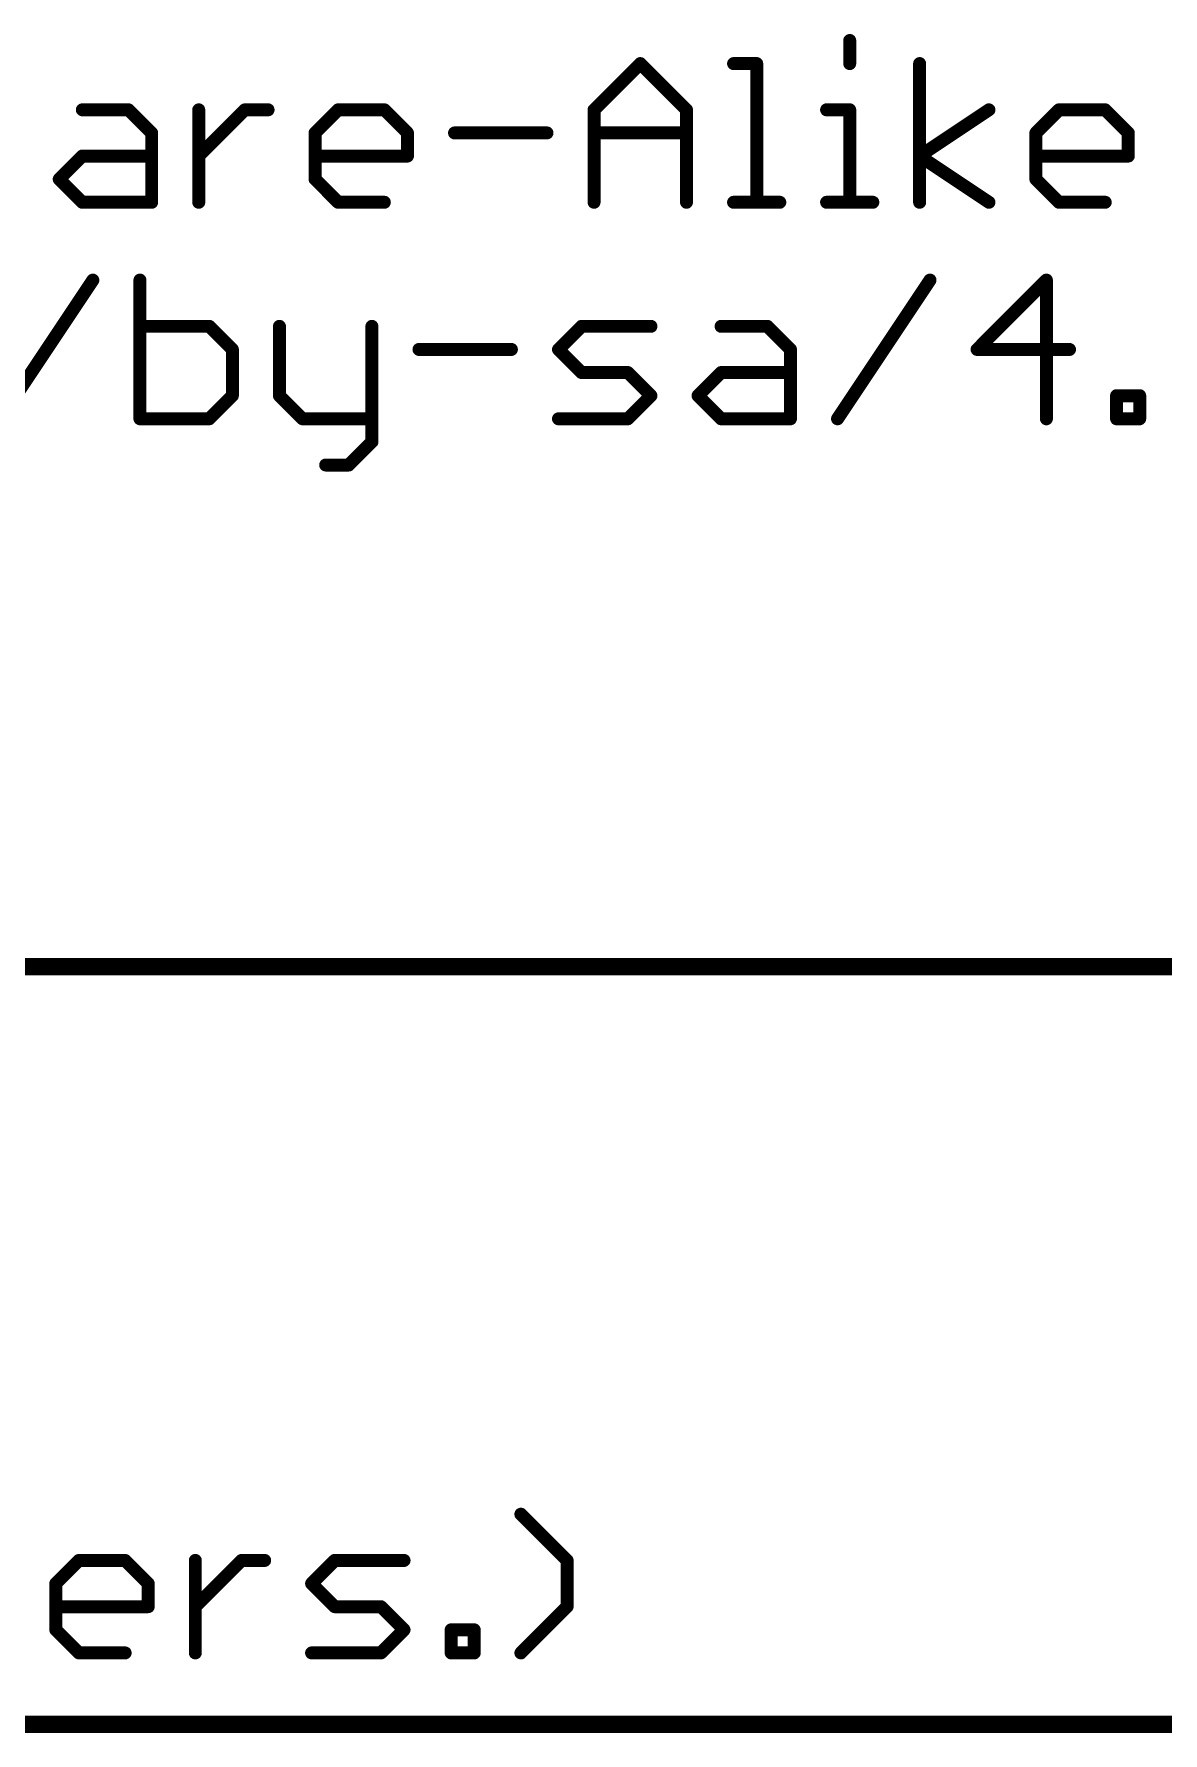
# Model space of a CAD drawing. Extents: x -23 to 93, y -71 to 33.
# Drawn here: x 53.05 to 66.3, y -29.31 to -9.38 of the extents above; entities that cross this region are included whole.
import ezdxf

# ---------------------------------------------------------------- set-up
doc = ezdxf.new("R2010")
doc.units = 0
doc.layers.add('51', color=53, linetype='CONTINUOUS')

msp = doc.modelspace()

# ---------------------------------------------------------------- linework, layer by layer
at = {"layer": '51'}
for points, const_width in [([(62.6195, -9.4556), (62.6195, -9.7268)], 0.1524), ([(59.6197, -10.2691), (60.1621, -9.7268)], 0.1524), ([(60.1621, -9.7268), (60.7044, -10.2691)], 0.1524), ([(61.2569, -9.7268), (61.5281, -9.7268)], 0.1524), ([(61.5281, -9.7268), (61.5281, -11.3538)], 0.1524), ([(63.4398, -11.3538), (63.4398, -9.7268)], 0.1524), ([(53.6151, -10.2691), (54.1575, -10.2691)], 0.1524), ([(54.1575, -10.2691), (54.4286, -10.5403)], 0.1524), ([(54.9811, -11.3538), (54.9811, -10.2691)], 0.1524), ([(54.9811, -10.8115), (55.5235, -10.2691)], 0.1524), ([(55.5235, -10.2691), (55.7946, -10.2691)], 0.1524), ([(56.3454, -10.5403), (56.6166, -10.2691)], 0.1524), ([(56.6166, -10.2691), (57.1589, -10.2691)], 0.1524), ([(57.1589, -10.2691), (57.4301, -10.5403)], 0.1524), ([(59.6197, -11.3538), (59.6197, -10.2691)], 0.1524), ([(60.7044, -10.2691), (60.7044, -11.3538)], 0.1524), ([(62.3483, -10.2691), (62.6195, -10.2691)], 0.1524), ([(62.6195, -10.2691), (62.6195, -11.3538)], 0.1524), ([(63.4398, -10.8115), (64.2533, -10.2691)], 0.1524), ([(64.8041, -10.5403), (65.0752, -10.2691)], 0.1524), ([(65.0752, -10.2691), (65.6176, -10.2691)], 0.1524), ([(65.6176, -10.2691), (65.8887, -10.5403)], 0.1524), ([(54.4286, -10.5403), (54.4286, -11.3538)], 0.1524), ([(56.3454, -11.0826), (56.3454, -10.5403)], 0.1524), ([(57.4301, -10.5403), (57.4301, -10.8115)], 0.1524), ([(57.9826, -10.5403), (59.0672, -10.5403)], 0.1524), ([(59.6197, -10.5403), (60.7044, -10.5403)], 0.1524), ([(64.8041, -11.0826), (64.8041, -10.5403)], 0.1524), ([(65.8887, -10.5403), (65.8887, -10.8115)], 0.1524), ([(53.344, -11.0826), (53.6151, -10.8115)], 0.1524), ([(53.6151, -10.8115), (54.4286, -10.8115)], 0.1524), ([(57.4301, -10.8115), (56.3454, -10.8115)], 0.1524), ([(64.2533, -11.3538), (63.4398, -10.8115)], 0.1524), ([(65.8887, -10.8115), (64.8041, -10.8115)], 0.1524), ([(53.6151, -11.3538), (53.344, -11.0826)], 0.1524), ([(56.6166, -11.3538), (56.3454, -11.0826)], 0.1524), ([(65.0752, -11.3538), (64.8041, -11.0826)], 0.1524), ([(54.4286, -11.3538), (53.6151, -11.3538)], 0.1524), ([(57.1589, -11.3538), (56.6166, -11.3538)], 0.1524), ([(61.2569, -11.3538), (61.7992, -11.3538)], 0.1524), ([(62.3483, -11.3538), (62.8907, -11.3538)], 0.1524), ([(65.6176, -11.3538), (65.0752, -11.3538)], 0.1524), ([(52.6538, -13.8938), (53.7385, -12.2668)], 0.1524), ([(54.291, -12.2668), (54.291, -13.8938)], 0.1524), ([(62.4767, -13.8938), (63.5614, -12.2668)], 0.1524), ([(64.9274, -12.2668), (64.1139, -13.0803)], 0.1524), ([(64.9274, -13.8938), (64.9274, -12.2668)], 0.1524), ([(55.1044, -12.8091), (54.291, -12.8091)], 0.1524), ([(55.3756, -13.0803), (55.1044, -12.8091)], 0.1524), ([(55.9281, -12.8091), (55.9281, -13.6226)], 0.1524), ([(57.0128, -12.8091), (57.0128, -14.165)], 0.1524), ([(59.2024, -13.0803), (59.4736, -12.8091)], 0.1524), ([(59.4736, -12.8091), (60.2871, -12.8091)], 0.1524), ([(61.1107, -12.8091), (61.6531, -12.8091)], 0.1524), ([(61.6531, -12.8091), (61.9242, -13.0803)], 0.1524), ([(55.3756, -13.6226), (55.3756, -13.0803)], 0.1524), ([(57.5653, -13.0803), (58.6499, -13.0803)], 0.1524), ([(59.4736, -13.3515), (59.2024, -13.0803)], 0.1524), ([(61.9242, -13.0803), (61.9242, -13.8938)], 0.1524), ([(64.1139, -13.0803), (65.1985, -13.0803)], 0.1524), ([(60.0159, -13.3515), (59.4736, -13.3515)], 0.1524), ([(60.2871, -13.6226), (60.0159, -13.3515)], 0.1524), ([(60.8396, -13.6226), (61.1107, -13.3515)], 0.1524), ([(61.1107, -13.3515), (61.9242, -13.3515)], 0.1524), ([(55.1044, -13.8938), (55.3756, -13.6226)], 0.1524), ([(55.9281, -13.6226), (56.1993, -13.8938)], 0.1524), ([(60.0159, -13.8938), (60.2871, -13.6226)], 0.1524), ([(61.1107, -13.8938), (60.8396, -13.6226)], 0.1524), ([(65.751, -13.8938), (65.751, -13.6226)], 0.1524), ([(65.751, -13.6226), (66.0222, -13.6226)], 0.1524), ([(66.0222, -13.6226), (66.0222, -13.8938)], 0.1524), ([(54.291, -13.8938), (55.1044, -13.8938)], 0.1524), ([(56.1993, -13.8938), (57.0128, -13.8938)], 0.1524), ([(59.2024, -13.8938), (60.0159, -13.8938)], 0.1524), ([(61.9242, -13.8938), (61.1107, -13.8938)], 0.1524), ([(66.0222, -13.8938), (65.751, -13.8938)], 0.1524), ([(57.0128, -14.165), (56.7416, -14.4361)], 0.1524), ([(56.7416, -14.4361), (56.4704, -14.4361)], 0.1524), ([(-8.89, -20.32), (92.71, -20.32)], 0.2032), ([(59.3034, -27.2871), (58.761, -26.7448)], 0.1524), ([(53.3038, -27.5583), (53.575, -27.2871)], 0.1524), ([(53.575, -27.2871), (54.1173, -27.2871)], 0.1524), ([(54.1173, -27.2871), (54.3885, -27.5583)], 0.1524), ([(54.941, -28.3718), (54.941, -27.2871)], 0.1524), ([(54.941, -27.8295), (55.4833, -27.2871)], 0.1524), ([(55.4833, -27.2871), (55.7545, -27.2871)], 0.1524), ([(56.3053, -27.5583), (56.5765, -27.2871)], 0.1524), ([(56.5765, -27.2871), (57.39, -27.2871)], 0.1524), ([(59.3034, -27.8295), (59.3034, -27.2871)], 0.1524), ([(53.3038, -28.1006), (53.3038, -27.5583)], 0.1524), ([(54.3885, -27.5583), (54.3885, -27.8295)], 0.1524), ([(56.5765, -27.8295), (56.3053, -27.5583)], 0.1524), ([(54.3885, -27.8295), (53.3038, -27.8295)], 0.1524), ([(57.1188, -27.8295), (56.5765, -27.8295)], 0.1524), ([(57.39, -28.1006), (57.1188, -27.8295)], 0.1524), ([(58.761, -28.3718), (59.3034, -27.8295)], 0.1524), ([(53.575, -28.3718), (53.3038, -28.1006)], 0.1524), ([(57.1188, -28.3718), (57.39, -28.1006)], 0.1524), ([(57.9425, -28.3718), (57.9425, -28.1006)], 0.1524), ([(57.9425, -28.1006), (58.2136, -28.1006)], 0.1524), ([(58.2136, -28.1006), (58.2136, -28.3718)], 0.1524), ([(54.1173, -28.3718), (53.575, -28.3718)], 0.1524), ([(56.3053, -28.3718), (57.1188, -28.3718)], 0.1524), ([(58.2136, -28.3718), (57.9425, -28.3718)], 0.1524), ([(-8.89, -29.21), (92.71, -29.21)], 0.2032)]:
    msp.add_lwpolyline(points, dxfattribs=dict(at, const_width=const_width))
at = {"layer": '51', "const_width": 0.0762}
for points in [[(62.6576, -9.4556, 1), (62.5814, -9.4556)], [(60.189, -9.6999, 1), (60.1351, -9.7538)], [(60.189, -9.7538, 1), (60.1351, -9.6999)], [(61.2569, -9.6887, 1), (61.2569, -9.7649)], [(61.5662, -9.7268, 1), (61.49, -9.7268)], [(61.5281, -9.7649, 1), (61.5281, -9.6887)], [(62.5814, -9.7268, 1), (62.6576, -9.7268)], [(63.4779, -9.7268, 1), (63.4017, -9.7268)], [(53.6151, -10.231, 1), (53.6151, -10.3072)], [(54.1844, -10.2422, 1), (54.1305, -10.2961)], [(54.1575, -10.3072, 1), (54.1575, -10.231)], [(55.0192, -10.2691, 1), (54.943, -10.2691)], [(55.5235, -10.231, 1), (55.5235, -10.3072)], [(55.5504, -10.2961, 1), (55.4965, -10.2422)], [(55.7946, -10.3072, 1), (55.7946, -10.231)], [(56.6166, -10.231, 1), (56.6166, -10.3072)], [(56.6435, -10.2961, 1), (56.5896, -10.2422)], [(57.1859, -10.2422, 1), (57.132, -10.2961)], [(57.1589, -10.3072, 1), (57.1589, -10.231)], [(59.6578, -10.2691, 1), (59.5816, -10.2691)], [(59.5928, -10.2422, 1), (59.6467, -10.2961)], [(60.7425, -10.2691, 1), (60.6663, -10.2691)], [(60.6774, -10.2961, 1), (60.7313, -10.2422)], [(62.3483, -10.231, 1), (62.3483, -10.3072)], [(62.6576, -10.2691, 1), (62.5814, -10.2691)], [(62.6195, -10.3072, 1), (62.6195, -10.231)], [(64.2744, -10.3008, 1), (64.2321, -10.2374)], [(65.0752, -10.231, 1), (65.0752, -10.3072)], [(65.1022, -10.2961, 1), (65.0483, -10.2422)], [(65.6445, -10.2422, 1), (65.5906, -10.2961)], [(65.6176, -10.3072, 1), (65.6176, -10.231)], [(54.4667, -10.5403, 1), (54.3905, -10.5403)], [(54.4017, -10.5672, 1), (54.4556, -10.5134)], [(56.3835, -10.5403, 1), (56.3073, -10.5403)], [(56.3185, -10.5134, 1), (56.3724, -10.5672)], [(57.4682, -10.5403, 1), (57.392, -10.5403)], [(57.4031, -10.5672, 1), (57.457, -10.5134)], [(57.9826, -10.5022, 1), (57.9826, -10.5784)], [(59.0672, -10.5784, 1), (59.0672, -10.5022)], [(59.6197, -10.5022, 1), (59.6197, -10.5784)], [(60.7044, -10.5784, 1), (60.7044, -10.5022)], [(64.8422, -10.5403, 1), (64.766, -10.5403)], [(64.7771, -10.5134, 1), (64.831, -10.5672)], [(65.9268, -10.5403, 1), (65.8506, -10.5403)], [(65.8618, -10.5672, 1), (65.9157, -10.5134)], [(53.6151, -10.7734, 1), (53.6151, -10.8496)], [(53.6421, -10.8384, 1), (53.5882, -10.7845)], [(54.4286, -10.8496, 1), (54.4286, -10.7734)], [(54.9542, -10.7845, 1), (55.0081, -10.8384)], [(56.3454, -10.7734, 1), (56.3454, -10.8496)], [(57.4301, -10.8496, 1), (57.4301, -10.7734)], [(63.4609, -10.7798, 1), (63.4186, -10.8432)], [(63.4186, -10.7798, 1), (63.4609, -10.8432)], [(64.8041, -10.7734, 1), (64.8041, -10.8496)], [(65.8887, -10.8496, 1), (65.8887, -10.7734)], [(57.392, -10.8115, 1), (57.4682, -10.8115)], [(65.8506, -10.8115, 1), (65.9268, -10.8115)], [(53.3709, -11.0557, 1), (53.317, -11.1096)], [(53.317, -11.0557, 1), (53.3709, -11.1096)], [(56.3724, -11.0557, 1), (56.3185, -11.1096)], [(56.3073, -11.0826, 1), (56.3835, -11.0826)], [(64.831, -11.0557, 1), (64.7771, -11.1096)], [(64.766, -11.0826, 1), (64.8422, -11.0826)], [(53.6151, -11.3157, 1), (53.6151, -11.3919)], [(53.5882, -11.3807, 1), (53.6421, -11.3269)], [(54.3905, -11.3538, 1), (54.4667, -11.3538)], [(54.4286, -11.3919, 1), (54.4286, -11.3157)], [(54.943, -11.3538, 1), (55.0192, -11.3538)], [(56.6166, -11.3157, 1), (56.6166, -11.3919)], [(56.5896, -11.3807, 1), (56.6435, -11.3269)], [(57.1589, -11.3919, 1), (57.1589, -11.3157)], [(59.5816, -11.3538, 1), (59.6578, -11.3538)], [(60.6663, -11.3538, 1), (60.7425, -11.3538)], [(61.2569, -11.3157, 1), (61.2569, -11.3919)], [(61.49, -11.3538, 1), (61.5662, -11.3538)], [(61.7992, -11.3919, 1), (61.7992, -11.3157)], [(62.3483, -11.3157, 1), (62.3483, -11.3919)], [(62.5814, -11.3538, 1), (62.6576, -11.3538)], [(62.8907, -11.3919, 1), (62.8907, -11.3157)], [(63.4017, -11.3538, 1), (63.4779, -11.3538)], [(64.2321, -11.3855, 1), (64.2744, -11.3221)], [(65.0752, -11.3157, 1), (65.0752, -11.3919)], [(65.0483, -11.3807, 1), (65.1022, -11.3269)], [(65.6176, -11.3919, 1), (65.6176, -11.3157)], [(53.7702, -12.2879, 1), (53.7068, -12.2457)], [(54.3291, -12.2668, 1), (54.2529, -12.2668)], [(63.5931, -12.2879, 1), (63.5297, -12.2457)], [(64.9655, -12.2668, 1), (64.8893, -12.2668)], [(64.9543, -12.2938, 1), (64.9004, -12.2399)], [(54.291, -12.771, 1), (54.291, -12.8472)], [(55.1314, -12.7822, 1), (55.0775, -12.8361)], [(55.1044, -12.8472, 1), (55.1044, -12.771)], [(55.9662, -12.8091, 1), (55.89, -12.8091)], [(57.0509, -12.8091, 1), (56.9747, -12.8091)], [(59.4736, -12.771, 1), (59.4736, -12.8472)], [(59.5005, -12.8361, 1), (59.4466, -12.7822)], [(60.2871, -12.8472, 1), (60.2871, -12.771)], [(61.1107, -12.771, 1), (61.1107, -12.8472)], [(61.68, -12.7822, 1), (61.6261, -12.8361)], [(61.6531, -12.8472, 1), (61.6531, -12.771)], [(55.4137, -13.0803, 1), (55.3375, -13.0803)], [(55.3487, -13.1072, 1), (55.4026, -13.0534)], [(57.5653, -13.0422, 1), (57.5653, -13.1184)], [(58.6499, -13.1184, 1), (58.6499, -13.0422)], [(59.2294, -13.0534, 1), (59.1755, -13.1072)], [(59.1755, -13.0534, 1), (59.2294, -13.1072)], [(61.9623, -13.0803, 1), (61.8861, -13.0803)], [(61.8973, -13.1072, 1), (61.9512, -13.0534)], [(64.1139, -13.0422, 1), (64.1139, -13.1184)], [(64.0869, -13.0534, 1), (64.1408, -13.1072)], [(65.1985, -13.1184, 1), (65.1985, -13.0422)], [(59.4736, -13.3134, 1), (59.4736, -13.3896)], [(59.4466, -13.3784, 1), (59.5005, -13.3245)], [(60.0429, -13.3245, 1), (59.989, -13.3784)], [(60.0159, -13.3896, 1), (60.0159, -13.3134)], [(61.1107, -13.3134, 1), (61.1107, -13.3896)], [(61.1377, -13.3784, 1), (61.0838, -13.3245)], [(61.9242, -13.3896, 1), (61.9242, -13.3134)], [(55.4025, -13.6496, 1), (55.3487, -13.5957)], [(55.955, -13.5957, 1), (55.9012, -13.6496)], [(60.314, -13.6496, 1), (60.2601, -13.5957)], [(60.8665, -13.5957, 1), (60.8126, -13.6496)], [(65.7891, -13.6226, 1), (65.7129, -13.6226)], [(65.751, -13.5845, 1), (65.751, -13.6607)], [(66.0603, -13.6226, 1), (65.9841, -13.6226)], [(66.0222, -13.6607, 1), (66.0222, -13.5845)], [(55.3375, -13.6226, 1), (55.4137, -13.6226)], [(55.89, -13.6226, 1), (55.9662, -13.6226)], [(60.2601, -13.6496, 1), (60.314, -13.5957)], [(60.8126, -13.5957, 1), (60.8665, -13.6496)], [(54.291, -13.8557, 1), (54.291, -13.9319)], [(54.2529, -13.8938, 1), (54.3291, -13.8938)], [(55.0775, -13.8669, 1), (55.1314, -13.9207)], [(55.1044, -13.9319, 1), (55.1044, -13.8557)], [(56.1993, -13.8557, 1), (56.1993, -13.9319)], [(56.1723, -13.9207, 1), (56.2262, -13.8669)], [(57.0128, -13.9319, 1), (57.0128, -13.8557)], [(59.2024, -13.8557, 1), (59.2024, -13.9319)], [(59.989, -13.8669, 1), (60.0429, -13.9207)], [(60.0159, -13.9319, 1), (60.0159, -13.8557)], [(61.1107, -13.8557, 1), (61.1107, -13.9319)], [(61.0838, -13.9207, 1), (61.1377, -13.8669)], [(61.8861, -13.8938, 1), (61.9623, -13.8938)], [(61.9242, -13.9319, 1), (61.9242, -13.8557)], [(62.445, -13.8727, 1), (62.5084, -13.9149)], [(64.8893, -13.8938, 1), (64.9655, -13.8938)], [(65.751, -13.8557, 1), (65.751, -13.9319)], [(65.7129, -13.8938, 1), (65.7891, -13.8938)], [(65.9841, -13.8938, 1), (66.0603, -13.8938)], [(66.0222, -13.9319, 1), (66.0222, -13.8557)], [(56.9747, -14.165, 1), (57.0509, -14.165)], [(57.0397, -14.1919, 1), (56.9858, -14.138)], [(56.4704, -14.398, 1), (56.4704, -14.4742)], [(56.7147, -14.4092, 1), (56.7685, -14.4631)], [(56.7416, -14.4742, 1), (56.7416, -14.398)], [(58.788, -26.7179, 1), (58.7341, -26.7718)], [(53.575, -27.249, 1), (53.575, -27.3252)], [(53.6019, -27.3141, 1), (53.5481, -27.2602)], [(54.1443, -27.2602, 1), (54.0904, -27.3141)], [(54.1173, -27.3252, 1), (54.1173, -27.249)], [(54.9791, -27.2871, 1), (54.9029, -27.2871)], [(55.4833, -27.249, 1), (55.4833, -27.3252)], [(55.5103, -27.3141, 1), (55.4564, -27.2602)], [(55.7545, -27.3252, 1), (55.7545, -27.249)], [(56.5765, -27.249, 1), (56.5765, -27.3252)], [(56.6034, -27.3141, 1), (56.5495, -27.2602)], [(57.39, -27.3252, 1), (57.39, -27.249)], [(59.3415, -27.2871, 1), (59.2653, -27.2871)], [(59.2764, -27.3141, 1), (59.3303, -27.2602)], [(53.3419, -27.5583, 1), (53.2657, -27.5583)], [(53.2769, -27.5314, 1), (53.3308, -27.5852)], [(54.4266, -27.5583, 1), (54.3504, -27.5583)], [(54.3616, -27.5852, 1), (54.4154, -27.5314)], [(56.3322, -27.5314, 1), (56.2784, -27.5852)], [(56.2784, -27.5314, 1), (56.3322, -27.5852)], [(53.3038, -27.7914, 1), (53.3038, -27.8676)], [(54.3504, -27.8295, 1), (54.4266, -27.8295)], [(54.3885, -27.8676, 1), (54.3885, -27.7914)], [(54.9141, -27.8025, 1), (54.9679, -27.8564)], [(56.5765, -27.7914, 1), (56.5765, -27.8676)], [(56.5495, -27.8564, 1), (56.6034, -27.8025)], [(57.1457, -27.8025, 1), (57.0918, -27.8564)], [(57.1188, -27.8676, 1), (57.1188, -27.7914)], [(59.2653, -27.8295, 1), (59.3415, -27.8295)], [(59.3303, -27.8564, 1), (59.2764, -27.8025)], [(53.3308, -28.0737, 1), (53.2769, -28.1276)], [(53.2657, -28.1006, 1), (53.3419, -28.1006)], [(57.4169, -28.1276, 1), (57.363, -28.0737)], [(57.363, -28.1276, 1), (57.4169, -28.0737)], [(57.9806, -28.1006, 1), (57.9044, -28.1006)], [(57.9425, -28.0625, 1), (57.9425, -28.1387)], [(58.2517, -28.1006, 1), (58.1755, -28.1006)], [(58.2136, -28.1387, 1), (58.2136, -28.0625)], [(53.575, -28.3337, 1), (53.575, -28.4099)], [(54.1173, -28.4099, 1), (54.1173, -28.3337)], [(56.3053, -28.3337, 1), (56.3053, -28.4099)], [(57.1188, -28.4099, 1), (57.1188, -28.3337)], [(57.9425, -28.3337, 1), (57.9425, -28.4099)], [(58.2136, -28.4099, 1), (58.2136, -28.3337)], [(53.5481, -28.3987, 1), (53.6019, -28.3449)], [(54.9029, -28.3718, 1), (54.9791, -28.3718)], [(57.0918, -28.3449, 1), (57.1457, -28.3987)], [(57.9044, -28.3718, 1), (57.9806, -28.3718)], [(58.1755, -28.3718, 1), (58.2517, -28.3718)], [(58.7341, -28.3449, 1), (58.788, -28.3987)]]:
    msp.add_lwpolyline(points, format="xyb", dxfattribs=at)

doc.saveas('drawing.dxf')
